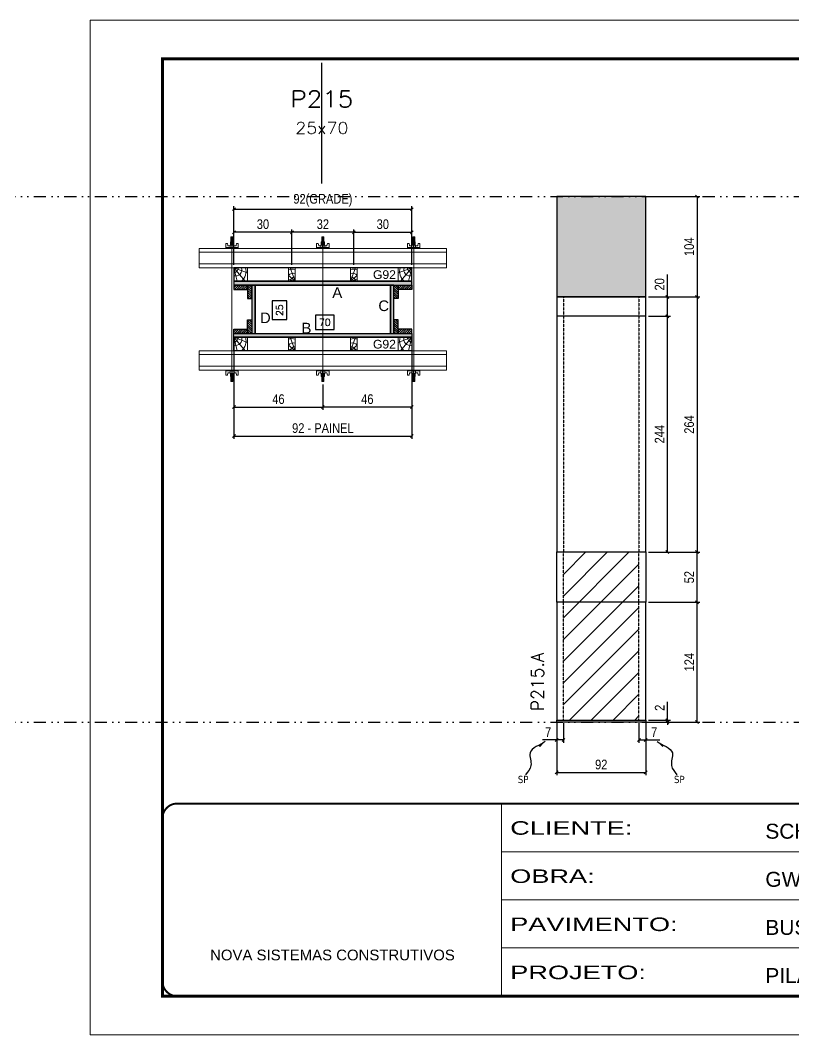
# Model space of a CAD drawing. Extents: x 13379 to 23315, y 867 to 16997.
# Drawn here: x 15912 to 16713, y 7758 to 8808 of the extents above; entities that cross this region are included whole.
import ezdxf
from ezdxf.enums import TextEntityAlignment as Align

# ---------------------------------------------------------------- set-up
doc = ezdxf.new("R2010")
doc.units = 0
for name, pattern in [('CONTINUO', [0]), ('DASHED', [0.75, 0.5, -0.25]), ('DIVIDE2', [0.625, 0.25, -0.125, 0, -0.125, 0, -0.125]), ('HIDDEN', [0.375, 0.25, -0.125])]:
    doc.linetypes.add(name, pattern=pattern)
for name, color, linetype in [('CHAPA', 1, 'Continuous'), ('COTA', 241, 'Continuous'), ('MEIO_PONT', 93, 'Continuous'), ('Nível', 160, 'Continuous'), ('Painéis', 200, 'Continuous'), ('SARRAFO', 251, 'Continuous'), ('Sarrafo de Pressão', 42, 'HIDDEN'), ('texto', 7, 'Continuous'), ('Texto de Titulo', 7, 'Continuous'), ('Texto Qtd Sarr', 242, 'Continuous'), ('TEXTO_GERAL', 7, 'Continuous')]:
    doc.layers.add(name, color=color, linetype=linetype)
for name, color, linetype, lineweight in [('Folhas', 255, 'Continuous', 9), ('Hachura', 251, 'Continuous', 9), ('Madeira', 126, 'Continuous', 18), ('Perfil Metálico', 224, 'Continuous', 18), ('SARRAFO DE PRESSAO', 251, 'DASHED', 9), ('Texto Seção', 7, 'Continuous', 15)]:
    doc.layers.add(name, color=color, linetype=linetype, lineweight=lineweight)
doc.styles.add('ARIAL', font='arial.ttf')
doc.styles.add('COTA TECNICA', font='techl___.ttf', dxfattribs={"height": 10})
doc.styles.add('COTA TECNICA 2X', font='techl___.ttf', dxfattribs={"height": 10})
doc.styles.add('COTA TECNICA-50', font='techl___.ttf', dxfattribs={"height": 10})
doc.styles.add('REGUA-120', font='ROMANS.shx', dxfattribs={"height": 15})
doc.styles.add('ROMANS', font='romans.shx')
doc.styles.add('SANSSERIF', font='sas_____.pfb')
doc.styles.get("Standard").update_dxf_attribs({"font": 'arial.ttf'})
doc.styles.add('Tecnologia', font='')
doc.styles.get('Tecnologia').set_extended_font_data('Forgotten Futurist')
doc.dimstyles.new('COTA PAINEL-50', dxfattribs={"dimtxt": 10, "dimasz": 3, "dimexe": 3, "dimexo": 3, "dimgap": 3, "dimtad": 1, "dimdec": 1, "dimzin": 12, "dimdsep": 46, "dimtxsty": 'COTA TECNICA-50', "dimblk1": 'OBLIQUE', "dimblk2": 'OBLIQUE', "dimsah": 1, "dimcen": 0.9, "dimclrd": 4, "dimclre": 4, "dimclrt": 240, "dimadec": 1, "dimazin": 3, "dimtfac": 1, "dimtdec": 1, "dimtmove": 0, "dimatfit": 3, "dimfxl": 1, "dimtolj": 1, "dimtzin": 12, "dimarcsym": 0})
doc.dimstyles.new('PAINEL', dxfattribs={"dimtxt": 10, "dimasz": 3, "dimexe": 3, "dimexo": 3, "dimgap": 3, "dimtad": 1, "dimdec": 1, "dimzin": 12, "dimdsep": 46, "dimtxsty": 'COTA TECNICA', "dimblk1": 'OBLIQUE', "dimblk2": 'OBLIQUE', "dimsah": 1, "dimcen": 0.9, "dimclrd": 4, "dimclre": 4, "dimclrt": 240, "dimadec": 1, "dimazin": 3, "dimtfac": 1, "dimtdec": 1, "dimtmove": 0, "dimatfit": 3, "dimfxl": 1, "dimtolj": 1, "dimtzin": 12, "dimarcsym": 0})
doc.dimstyles.new('SECAO PILAR', dxfattribs={"dimtxt": 10, "dimasz": 3, "dimexe": 3, "dimexo": 3, "dimgap": 3, "dimtad": 1, "dimdec": 1, "dimlfac": 0.5, "dimzin": 12, "dimdsep": 46, "dimtxsty": 'COTA TECNICA 2X', "dimblk1": 'OBLIQUE', "dimblk2": 'OBLIQUE', "dimsah": 1, "dimcen": 0.9, "dimclrd": 256, "dimclre": 256, "dimclrt": 256, "dimadec": 1, "dimazin": 3, "dimtfac": 1, "dimtdec": 1, "dimtmove": 0, "dimatfit": 3, "dimfxl": 1, "dimtolj": 1, "dimtzin": 12, "dimarcsym": 0})
doc.dimstyles.new('SECÇÃO 2', dxfattribs={"dimtxt": 7, "dimasz": 6, "dimexe": 0.18, "dimexo": 2, "dimgap": -4, "dimtad": 3, "dimdec": 1, "dimlfac": 0.5, "dimzin": 12, "dimdsep": 46, "dimtxsty": 'ROMANS', "dimblk": 'ARCHTICK', "dimcen": 0.09, "dimse1": 1, "dimse2": 1, "dimsd1": 1, "dimsd2": 1, "dimclrd": 180, "dimclre": 5, "dimclrt": 1, "dimadec": 0, "dimazin": 3, "dimtfac": 1, "dimtdec": 1, "dimtofl": 0, "dimtmove": 0, "dimatfit": 3, "dimldrblk": 'ARCHTICK', "dimfxl": 1, "dimtolj": 1, "dimtzin": 0, "dimarcsym": 0})
doc.dimstyles.get("Standard").update_dxf_attribs({"dimtxt": 0.18, "dimasz": 0.18, "dimexe": 0.18, "dimexo": 0.0625, "dimgap": 0.09, "dimtad": 0, "dimtih": 1, "dimtoh": 1, "dimdec": 4, "dimzin": 0, "dimdsep": 46, "dimtxsty": 'Standard', "dimcen": 0.09, "dimadec": 0, "dimazin": 0, "dimtfac": 1, "dimtdec": 4, "dimtofl": 0, "dimtmove": 0, "dimatfit": 3, "dimfxl": 1, "dimtolj": 1, "dimtzin": 0, "dimarcsym": 0})
pattern_1 = [(135, (-6777.6523, 17658.3639), (-1.12253202, -1.12253202), [])]
pattern_2 = [(135, (-6803.6523, 17658.3639), (-1.12253202, -1.12253202), [])]

# ---------------------------------------------------------------- blocks, each defined once
blk = doc.blocks.new('9999999999')
at = {"color": 30, "linetype": 'CONTINUO'}
for p, q in [((98564.6, 34230.2), (98564.6, 34429.4)), ((98564.6, 34379.6), (99584, 34379.6)), ((98564.6, 34329.8), (99488, 34329.8)), ((99584, 34329.8), (99488, 34329.8)), ((99488, 34329.8), (99488, 34230.2)), ((98564.6, 34280), (99488, 34280))]:
    blk.add_line(p, q, dxfattribs=at)
at = {"color": 30, "linetype": 'CONTINUO', "const_width": 2}
blk.add_lwpolyline([(99584, 34230.2), (99584, 34414.4, 0.414214), (99569, 34429.4), (98229, 34429.4, 0.414214), (98214, 34414.4), (98214, 34245.2, 0.414214), (98229, 34230.2), (99584, 34230.2)], format="xyb", dxfattribs=at)
at = {"layer": 'Folhas'}
blk.add_lwpolyline([(98139, 34190.2), (99624, 34190.2), (99624, 35240.2), (98139, 35240.2)], close=True, dxfattribs=at)
at = {"layer": 'Folhas', "color": 30, "const_width": 3}
blk.add_lwpolyline([(98214, 34230.2), (99584, 34230.2), (99584, 35200.2), (98214, 35200.2)], close=True, dxfattribs=at)
at = {"color": 7, "linetype": 'Continuous', "ltscale": 5, "style": 'ARIAL'}
for s, height, p in [('SCHWARTZ', 15.48, (98837.7, 34393.1)), ('GWT', 15.48, (98837.7, 34343.3)), ('BUSINESS CENTER E LAZER', 15.483, (98837.7, 34293.5)), ('NOVA SISTEMAS CONSTRUTIVOS', 11.059, (98263.2, 34267.2)), ('PILARES', 15.48, (98837.7, 34243.7))]:
    blk.add_text(s, height=height, dxfattribs=at).set_placement(p)
at = {"layer": 'Folhas', "color": 7, "style": 'Tecnologia', "width": 1.5}
for s, p in [('CLIENTE:', (98573.7, 34397.2)), ('OBRA:', (98573.7, 34347.3)), ('PAVIMENTO:', (98573.7, 34297.5)), ('PROJETO:', (98573.7, 34247.7))]:
    blk.add_text(s, height=14, dxfattribs=at).set_placement(p)
blk = doc.blocks.new('*D987')
at = {"layer": 'COTA', "color": 180, "lineweight": -2, "transparency": 16777216}
for p, q in [((16237, 8503.4), (16217.7, 8503.4)), ((16217.7, 8503.4), (16217.7, 8488.4)), ((16237, 8488.4), (16237, 8503.4)), ((16217.7, 8488.4), (16237, 8488.4))]:
    blk.add_line(p, q, dxfattribs=at)
at = {"layer": 'Defpoints', "color": 0, "transparency": 16777216}
for p in [(16155.4, 8484.4), (16295.4, 8484.4), (16295.4, 8484.4)]:
    blk.add_point(p, dxfattribs=at)
at = {"layer": 'COTA', "color": 1, "transparency": 16777216, "insert": (16227.4, 8495.9), "char_height": 7, "attachment_point": 5, "style": 'ROMANS'}
blk.add_mtext('\\A1;70', dxfattribs=at)
blk = doc.blocks.new('_ArchTick')
at = {"color": 0, "linetype": 'ByBlock', "const_width": 0.15}
blk.add_lwpolyline([(-0.5, -0.5), (0.5, 0.5)], dxfattribs=at)
blk = doc.blocks.new('_Oblique')
at = {"color": 0, "linetype": 'ByBlock', "lineweight": -2}
blk.add_line((-0.5, -0.5), (0.5, 0.5), dxfattribs=at)
blk = doc.blocks.new('*D988')
at = {"layer": 'COTA', "lineweight": -2, "transparency": 16777216}
for p, q in [((16133.4, 8477.4), (16133.4, 8375.2)), ((16317.4, 8477.4), (16317.4, 8375.2)), ((16133.4, 8378.2), (16317.4, 8378.2))]:
    blk.add_line(p, q, dxfattribs=at)
at = {"layer": 'Defpoints', "color": 0, "transparency": 16777216}
for p in [(16133.4, 8480.4), (16317.4, 8480.4), (16317.4, 8378.2)]:
    blk.add_point(p, dxfattribs=at)
at = {"layer": 'COTA', "lineweight": -2, "transparency": 16777216, "xscale": 3, "yscale": 3, "zscale": 3, "rotation": 180}
blk.add_blockref('_Oblique', (16133.4, 8378.2), dxfattribs=at)
at = {"layer": 'COTA', "lineweight": -2, "transparency": 16777216, "xscale": 3, "yscale": 3, "zscale": 3}
blk.add_blockref('_Oblique', (16317.4, 8378.2), dxfattribs=at)
at = {"layer": 'COTA', "transparency": 16777216, "insert": (16225.4, 8386.3), "char_height": 10, "attachment_point": 5, "style": 'COTA TECNICA 2X'}
blk.add_mtext('\\A1;92 - PAINEL', dxfattribs=at)
blk = doc.blocks.new('*D989')
at = {"layer": 'COTA', "lineweight": -2, "transparency": 16777216}
for p, q in [((16133.4, 8443.4), (16133.4, 8405.2)), ((16225.4, 8431.6), (16225.4, 8405.2)), ((16133.4, 8408.2), (16225.4, 8408.2))]:
    blk.add_line(p, q, dxfattribs=at)
at = {"layer": 'Defpoints', "color": 0, "transparency": 16777216}
for p in [(16133.4, 8446.4), (16225.4, 8434.6), (16225.4, 8408.2)]:
    blk.add_point(p, dxfattribs=at)
at = {"layer": 'COTA', "lineweight": -2, "transparency": 16777216, "xscale": 3, "yscale": 3, "zscale": 3, "rotation": 180}
blk.add_blockref('_Oblique', (16133.4, 8408.2), dxfattribs=at)
at = {"layer": 'COTA', "lineweight": -2, "transparency": 16777216, "xscale": 3, "yscale": 3, "zscale": 3}
blk.add_blockref('_Oblique', (16225.4, 8408.2), dxfattribs=at)
at = {"layer": 'COTA', "transparency": 16777216, "insert": (16179.4, 8416.3), "char_height": 10, "attachment_point": 5, "style": 'COTA TECNICA 2X'}
blk.add_mtext('\\A1;46', dxfattribs=at)
blk = doc.blocks.new('*D990')
at = {"layer": 'COTA', "lineweight": -2, "transparency": 16777216}
for p, q in [((16317.4, 8443.4), (16317.4, 8405.2)), ((16225.4, 8431.6), (16225.4, 8405.2)), ((16317.4, 8408.2), (16225.4, 8408.2))]:
    blk.add_line(p, q, dxfattribs=at)
at = {"layer": 'Defpoints', "color": 0, "transparency": 16777216}
for p in [(16317.4, 8446.4), (16225.4, 8434.6), (16225.4, 8408.2)]:
    blk.add_point(p, dxfattribs=at)
at = {"layer": 'COTA', "lineweight": -2, "transparency": 16777216, "xscale": 3, "yscale": 3, "zscale": 3, "rotation": 180}
blk.add_blockref('_Oblique', (16225.4, 8408.2), dxfattribs=at)
at = {"layer": 'COTA', "lineweight": -2, "transparency": 16777216, "xscale": 3, "yscale": 3, "zscale": 3}
blk.add_blockref('_Oblique', (16317.4, 8408.2), dxfattribs=at)
at = {"layer": 'COTA', "transparency": 16777216, "insert": (16271.4, 8416.3), "char_height": 10, "attachment_point": 5, "style": 'COTA TECNICA 2X'}
blk.add_mtext('\\A1;46', dxfattribs=at)
blk = doc.blocks.new('*D991')
at = {"layer": 'COTA', "color": 180, "lineweight": -2, "transparency": 16777216}
for p, q in [((16188.1, 8518.1), (16173.1, 8518.1)), ((16173.1, 8518.1), (16173.1, 8498.7)), ((16188.1, 8498.7), (16188.1, 8518.1)), ((16173.1, 8498.7), (16188.1, 8498.7))]:
    blk.add_line(p, q, dxfattribs=at)
at = {"layer": 'Defpoints', "color": 0, "transparency": 16777216}
for p in [(16155.4, 8534.4), (16192.1, 8534.4), (16155.4, 8484.4)]:
    blk.add_point(p, dxfattribs=at)
at = {"layer": 'COTA', "color": 1, "transparency": 16777216, "insert": (16180.6, 8508.4), "char_height": 7, "attachment_point": 5, "rotation": 90, "style": 'ROMANS'}
blk.add_mtext('\\A1;25', dxfattribs=at)
blk = doc.blocks.new('titulo1')
at = {"layer": 'Defpoints', "color": 252, "linetype": 'HIDDEN', "ltscale": 2}
blk.add_line((0, 0), (0, 125), dxfattribs=at)
at = {"layer": 'Defpoints', "style": 'ROMANS', "oblique": 15}
blk.add_attdef('FOLHA', text='', height=10, dxfattribs=at).set_placement((0, 15.6), align=Align.MIDDLE_CENTER)
at = {"layer": 'Texto Qtd Sarr', "color": 3, "style": 'ROMANS', "oblique": 15}
for tag, height, p in [('TITULO', 17, (0, 71.4)), ('SEÇÃO', 12, (0, 41.5))]:
    blk.add_attdef(tag, text='', height=height, dxfattribs=at).set_placement(p, align=Align.MIDDLE_CENTER)
blk = doc.blocks.new('PONTALETE')
at = {"layer": 'Madeira'}
for q in [(2.71, 7), (7, 5.76), (7, 1.74)]:
    blk.add_line((0, 0), q, dxfattribs=at)
blk.add_lwpolyline([(0, 0), (7, 0), (7, 7), (0, 7)], close=True, dxfattribs=at)
for centre, radius, start, end in [((2.04, 0.06), 6.23, 37.2818, 109.0913), ((1.09, 0.9), 3.19, 343.603, 109.9847), ((-0.21, -0.78), 3.09, 14.6322, 86.0383)]:
    blk.add_arc(centre, radius, start, end, dxfattribs=at)
blk = doc.blocks.new('*D992')
at = {"layer": 'COTA', "lineweight": -2, "transparency": 16777216}
for p, q in [((16133.4, 8555.4), (16133.4, 8616)), ((16133.4, 8613), (16317.4, 8613)), ((16317.4, 8555.4), (16317.4, 8616))]:
    blk.add_line(p, q, dxfattribs=at)
at = {"layer": 'Defpoints', "color": 0, "transparency": 16777216}
for p in [(16317.4, 8613), (16133.4, 8552.4), (16317.4, 8552.4)]:
    blk.add_point(p, dxfattribs=at)
at = {"layer": 'COTA', "lineweight": -2, "transparency": 16777216, "xscale": 3, "yscale": 3, "zscale": 3, "rotation": 180}
blk.add_blockref('_Oblique', (16133.4, 8613), dxfattribs=at)
at = {"layer": 'COTA', "lineweight": -2, "transparency": 16777216, "xscale": 3, "yscale": 3, "zscale": 3}
blk.add_blockref('_Oblique', (16317.4, 8613), dxfattribs=at)
at = {"layer": 'COTA', "transparency": 16777216, "insert": (16225.4, 8622.2), "char_height": 10, "attachment_point": 5, "style": 'COTA TECNICA 2X'}
blk.add_mtext('\\A1;92(GRADE)', dxfattribs=at)
blk = doc.blocks.new('MEIO PONTALETE')
at = {"layer": 'Madeira'}
for q in [(2.71, 7), (3.5, 2.88), (3.5, 0.87)]:
    blk.add_line((0, 0), q, dxfattribs=at)
blk.add_lwpolyline([(0, 0), (3.5, 0), (3.5, 7), (0, 7)], close=True, dxfattribs=at)
for centre, radius, start, end in [((2.04, 0.06), 6.23, 76.4499, 109.0913), ((1.09, 0.9), 3.19, 40.9063, 109.9847), ((-0.21, -0.78), 3.09, 14.6322, 86.0383)]:
    blk.add_arc(centre, radius, start, end, dxfattribs=at)
blk = doc.blocks.new('*D993')
at = {"layer": 'COTA', "lineweight": -2, "transparency": 16777216}
for p, q in [((16257.4, 8555.4), (16257.4, 8592.1)), ((16257.4, 8589.1), (16317.4, 8589.1)), ((16317.4, 8555.4), (16317.4, 8592.1))]:
    blk.add_line(p, q, dxfattribs=at)
at = {"layer": 'Defpoints', "color": 0, "transparency": 16777216}
for p in [(16317.4, 8589.1), (16257.4, 8552.4), (16317.4, 8552.4)]:
    blk.add_point(p, dxfattribs=at)
at = {"layer": 'COTA', "lineweight": -2, "transparency": 16777216, "xscale": 3, "yscale": 3, "zscale": 3, "rotation": 180}
blk.add_blockref('_Oblique', (16257.4, 8589.1), dxfattribs=at)
at = {"layer": 'COTA', "lineweight": -2, "transparency": 16777216, "xscale": 3, "yscale": 3, "zscale": 3}
blk.add_blockref('_Oblique', (16317.4, 8589.1), dxfattribs=at)
at = {"layer": 'COTA', "transparency": 16777216, "insert": (16287.4, 8597.4), "char_height": 10, "attachment_point": 5, "style": 'COTA TECNICA 2X'}
blk.add_mtext('\\A1;30', dxfattribs=at)
blk = doc.blocks.new('*D1000')
at = {"layer": 'COTA', "lineweight": -2, "transparency": 16777216}
for p, q in [((16193.4, 8555.4), (16193.4, 8592.1)), ((16257.4, 8589.1), (16193.4, 8589.1)), ((16257.4, 8555.4), (16257.4, 8592.1))]:
    blk.add_line(p, q, dxfattribs=at)
at = {"layer": 'Defpoints', "color": 0, "transparency": 16777216}
for p in [(16193.4, 8589.1), (16193.4, 8552.4), (16257.4, 8552.4)]:
    blk.add_point(p, dxfattribs=at)
at = {"layer": 'COTA', "lineweight": -2, "transparency": 16777216, "xscale": 3, "yscale": 3, "zscale": 3, "rotation": 180}
blk.add_blockref('_Oblique', (16193.4, 8589.1), dxfattribs=at)
at = {"layer": 'COTA', "lineweight": -2, "transparency": 16777216, "xscale": 3, "yscale": 3, "zscale": 3}
blk.add_blockref('_Oblique', (16257.4, 8589.1), dxfattribs=at)
at = {"layer": 'COTA', "transparency": 16777216, "insert": (16225.4, 8597.4), "char_height": 10, "attachment_point": 5, "style": 'COTA TECNICA 2X'}
blk.add_mtext('\\A1;32', dxfattribs=at)
blk = doc.blocks.new('*D1001')
at = {"layer": 'COTA', "linetype": 'ByBlock', "lineweight": -2, "transparency": 16777216}
for p, q in [((16133.4, 8555.4), (16133.4, 8592.1)), ((16193.4, 8589.1), (16133.4, 8589.1)), ((16193.4, 8555.4), (16193.4, 8592.1))]:
    blk.add_line(p, q, dxfattribs=at)
at = {"layer": 'Defpoints', "color": 0, "linetype": 'ByBlock', "transparency": 16777216}
for p in [(16133.4, 8589.1), (16133.4, 8552.4), (16193.4, 8552.4)]:
    blk.add_point(p, dxfattribs=at)
at = {"layer": 'COTA', "linetype": 'ByBlock', "lineweight": -2, "transparency": 16777216, "xscale": 3, "yscale": 3, "zscale": 3, "rotation": 180}
blk.add_blockref('_Oblique', (16133.4, 8589.1), dxfattribs=at)
at = {"layer": 'COTA', "linetype": 'ByBlock', "lineweight": -2, "transparency": 16777216, "xscale": 3, "yscale": 3, "zscale": 3}
blk.add_blockref('_Oblique', (16193.4, 8589.1), dxfattribs=at)
at = {"layer": 'COTA', "linetype": 'ByBlock', "transparency": 16777216, "insert": (16163.4, 8597.4), "char_height": 10, "attachment_point": 5, "style": 'COTA TECNICA 2X'}
blk.add_mtext('\\A1;30', dxfattribs=at)
blk = doc.blocks.new('C')
at = {"layer": 'Hachura', "color": 0}
for p, q in [((0, 3.22), (0, -3.22)), ((0.45, 3.22), (0, 3.22)), ((0.46, 3.16), (0, 3.16)), ((0.46, 3.05), (0, 3.05)), ((0.46, 2.88), (0, 2.88)), ((0, 2.75), (0, -1.16)), ((0.46, 2.65), (0, 2.65)), ((0.46, 2.23), (0, 2.23)), ((0.46, 1.51), (0, 1.51)), ((0.39, 0.49), (0.17, 0.49)), ((0.45, -3.23), (0.45, 3.22)), ((0.45, 3.22), (2.58, 3.22)), ((1.74, 0.97), (0.45, 0.97)), ((1.45, 0.1), (0.45, 0.1)), ((1.35, 1.94), (1.35, 0.96)), ((2.58, 2.39), (1.47, 2.09)), ((1.74, -0.97), (1.74, 0.97)), ((1.74, 0.97), (1.74, 0.84)), ((1.74, 0.97), (1.74, 0.84)), ((1.74, 0.84), (3.35, 0.84)), ((3.35, 0.45), (1.74, 0.45)), ((2.58, 3.22), (2.58, 2.39)), ((3.32, 0.84), (3.32, -0.84)), ((3.35, 0.84), (3.35, -0.84)), ((3.68, 0.45), (3.35, 0.45)), ((3.84, -0.52), (3.35, 0.45)), ((3.35, 0.06), (3.67, -0.57)), ((3.68, 0.45), (4.16, -0.52)), ((3.72, 0.5), (4.25, -0.57)), ((4.37, -0.55), (3.83, 0.53)), ((4.15, 0.45), (3.93, 0.45)), ((4.42, -0.52), (3.93, 0.45)), ((4.15, 0.45), (4.26, 0.45)), ((4.26, 0.45), (4.74, -0.52)), ((4.3, 0.5), (4.83, -0.57)), ((4.95, -0.55), (4.41, 0.53)), ((4.51, 0.45), (4.84, 0.45)), ((5, -0.52), (4.51, 0.45)), ((4.84, 0.45), (5.32, -0.52)), ((4.88, 0.5), (5.41, -0.57)), ((5.53, -0.55), (4.99, 0.53)), ((5.58, -0.52), (5.09, 0.45)), ((5.42, 0.45), (5.09, 0.45)), ((5.58, -0.52), (5.09, 0.45)), ((5.42, 0.45), (5.74, -0.19)), ((5.46, 0.5), (5.74, -0.07)), ((5.74, 0.19), (5.57, 0.53)), ((5.74, 0.32), (5.68, 0.45)), ((5.68, 0.45), (5.74, 0.45)), ((5.74, 0.45), (5.9, 0.29)), ((5.74, 0.45), (5.74, -0.52)), ((5.9, -0.36), (5.9, 0.29)), ((0.45, 0), (0, 0)), ((0.46, -1.52), (0, -1.52)), ((0.46, -2.23), (0, -2.23)), ((0.46, -2.65), (0, -2.65)), ((0.46, -2.88), (0, -2.88)), ((0.46, -3.05), (0, -3.05)), ((0.46, -3.16), (0, -3.16)), ((0, -3.22), (2.57, -3.22)), ((0.08, -0.48), (0.29, -0.48)), ((0.29, -0.48), (0.4, -0.48)), ((0.45, 0), (0.45, -0.97)), ((0.45, -0.16), (1.45, -0.16)), ((0.45, -0.65), (0.45, -0.32)), ((0.45, -3.23), (0.45, -0.65)), ((0.45, -0.97), (1.74, -0.97)), ((1.35, -1.94), (1.35, -0.97)), ((2.58, -2.39), (1.47, -2.1)), ((3.35, -0.32), (1.74, -0.32)), ((3.35, -0.84), (1.74, -0.84)), ((2.58, -3.23), (2.58, -2.39)), ((3.35, -0.07), (3.58, -0.52)), ((3.35, -0.52), (3.58, -0.52)), ((3.84, -0.52), (4.16, -0.52)), ((4.42, -0.52), (4.74, -0.52)), ((4.63, -0.52), (4.74, -0.52)), ((5, -0.52), (5.32, -0.52)), ((5.58, -0.52), (5.74, -0.52)), ((5.74, -0.52), (5.9, -0.36)), ((5.74, -0.52), (5.74, -0.52))]:
    blk.add_line(p, q, dxfattribs=at)
for centre, radius, start, end in [((1.52, 1.94), 0.161, 104.7436, 180), ((1.44, -0.03), 0.129, 272.695, 87.305), ((3.81, 0.39), 0.143, 25.5688, 154.4312), ((4.39, 0.39), 0.143, 25.5688, 154.4312), ((4.97, 0.39), 0.143, 25.5688, 154.4312), ((5.55, 0.39), 0.143, 25.5688, 154.4312), ((0.17, -0.37), 0.174, 221.744, 317.8592), ((1.52, -1.94), 0.161, 180, 255.2564), ((3.71, -0.4), 0.174, 222.1408, 318.256), ((4.29, -0.4), 0.174, 222.1408, 318.256), ((4.87, -0.4), 0.174, 222.1408, 318.256), ((5.45, -0.4), 0.174, 222.1408, 318.256), ((5.61, -0.4), 0.174, 317.8592, 318.256)]:
    blk.add_arc(centre, radius, start, end, dxfattribs=at)
blk = doc.blocks.new('*D994')
at = {"layer": 'COTA', "color": 4, "lineweight": -2, "transparency": 16777216}
for p, q in [((16467.4, 8081.1), (16467.4, 8027)), ((16559.4, 8081.1), (16559.4, 8027)), ((16467.4, 8030), (16559.4, 8030))]:
    blk.add_line(p, q, dxfattribs=at)
at = {"layer": 'Defpoints', "color": 0, "transparency": 16777216}
for p in [(16467.4, 8084.1), (16559.4, 8084.1), (16559.4, 8030)]:
    blk.add_point(p, dxfattribs=at)
at = {"layer": 'COTA', "color": 4, "lineweight": -2, "transparency": 16777216, "xscale": 3, "yscale": 3, "zscale": 3, "rotation": 180}
blk.add_blockref('_Oblique', (16467.4, 8030), dxfattribs=at)
at = {"layer": 'COTA', "color": 4, "lineweight": -2, "transparency": 16777216, "xscale": 3, "yscale": 3, "zscale": 3}
blk.add_blockref('_Oblique', (16559.4, 8030), dxfattribs=at)
at = {"layer": 'COTA', "color": 240, "transparency": 16777216, "insert": (16513.4, 8038.1), "char_height": 10, "attachment_point": 5, "style": 'COTA TECNICA'}
blk.add_mtext('\\A1;92', dxfattribs=at)
blk = doc.blocks.new('*D995')
at = {"layer": 'COTA', "color": 4, "lineweight": -2, "transparency": 16777216}
for p, q in [((16562.4, 8206.1), (16615.5, 8206.1)), ((16612.5, 8082.1), (16612.5, 8206.1)), ((16562.4, 8082.1), (16615.5, 8082.1))]:
    blk.add_line(p, q, dxfattribs=at)
at = {"layer": 'Defpoints', "color": 0, "transparency": 16777216}
for p in [(16559.4, 8206.1), (16612.5, 8206.1), (16559.4, 8082.1)]:
    blk.add_point(p, dxfattribs=at)
at = {"layer": 'COTA', "color": 4, "lineweight": -2, "transparency": 16777216, "xscale": 3, "yscale": 3, "zscale": 3}
for p, rotation in [((16612.5, 8206.1), 90), ((16612.5, 8082.1), 270)]:
    blk.add_blockref('_Oblique', p, dxfattribs=dict(at, rotation=rotation))
at = {"layer": 'COTA', "color": 240, "transparency": 16777216, "insert": (16604.5, 8144.1), "char_height": 10, "attachment_point": 5, "rotation": 90, "style": 'COTA TECNICA-50'}
blk.add_mtext('\\A1;124', dxfattribs=at)
blk = doc.blocks.new('*D996')
at = {"layer": 'COTA', "color": 4, "lineweight": -2, "transparency": 16777216}
for p, q in [((16581.9, 8084.1), (16581.9, 8102.9)), ((16562.4, 8084.1), (16584.9, 8084.1)), ((16562.4, 8082.1), (16584.9, 8082.1)), ((16581.9, 8082.1), (16581.9, 8084.1)), ((16581.9, 8082.1), (16581.9, 8079.1))]:
    blk.add_line(p, q, dxfattribs=at)
at = {"layer": 'Defpoints', "color": 0, "transparency": 16777216}
for p in [(16559.4, 8084.1), (16559.4, 8082.1), (16581.9, 8082.1)]:
    blk.add_point(p, dxfattribs=at)
at = {"layer": 'COTA', "color": 4, "lineweight": -2, "transparency": 16777216, "xscale": 3, "yscale": 3, "zscale": 3}
for p, rotation in [((16581.9, 8084.1), 270), ((16581.9, 8082.1), 90)]:
    blk.add_blockref('_Oblique', p, dxfattribs=dict(at, rotation=rotation))
at = {"layer": 'COTA', "color": 240, "transparency": 16777216, "insert": (16573.9, 8096.9), "char_height": 10, "attachment_point": 5, "rotation": 90, "style": 'COTA TECNICA-50'}
blk.add_mtext('\\A1;2', dxfattribs=at)
blk = doc.blocks.new('*D997')
at = {"layer": 'COTA', "color": 4, "lineweight": -2, "transparency": 16777216}
for p, q in [((16467.4, 8079.1), (16467.4, 8060.6)), ((16474.4, 8081.1), (16474.4, 8060.6)), ((16467.4, 8063.6), (16452.6, 8063.6)), ((16474.4, 8063.6), (16467.4, 8063.6))]:
    blk.add_line(p, q, dxfattribs=at)
at = {"layer": 'Defpoints', "color": 0, "transparency": 16777216}
for p in [(16467.4, 8082.1), (16474.4, 8084.1), (16467.4, 8063.6)]:
    blk.add_point(p, dxfattribs=at)
at = {"layer": 'COTA', "color": 4, "lineweight": -2, "transparency": 16777216, "xscale": 3, "yscale": 3, "zscale": 3, "rotation": 180}
blk.add_blockref('_Oblique', (16467.4, 8063.6), dxfattribs=at)
at = {"layer": 'COTA', "color": 4, "lineweight": -2, "transparency": 16777216, "xscale": 3, "yscale": 3, "zscale": 3}
blk.add_blockref('_Oblique', (16474.4, 8063.6), dxfattribs=at)
at = {"layer": 'COTA', "color": 240, "transparency": 16777216, "insert": (16458.5, 8071.7), "char_height": 10, "attachment_point": 5, "style": 'COTA TECNICA-50'}
blk.add_mtext('\\A1;7', dxfattribs=at)
blk = doc.blocks.new('*D998')
at = {"layer": 'COTA', "color": 4, "lineweight": -2, "transparency": 16777216}
for p, q in [((16552.4, 8081.1), (16552.4, 8060.6)), ((16559.4, 8079.1), (16559.4, 8060.6)), ((16552.4, 8063.6), (16559.4, 8063.6)), ((16559.4, 8063.6), (16574.1, 8063.6))]:
    blk.add_line(p, q, dxfattribs=at)
at = {"layer": 'Defpoints', "color": 0, "transparency": 16777216}
for p in [(16552.4, 8084.1), (16559.4, 8082.1), (16559.4, 8063.6)]:
    blk.add_point(p, dxfattribs=at)
at = {"layer": 'COTA', "color": 4, "lineweight": -2, "transparency": 16777216, "xscale": 3, "yscale": 3, "zscale": 3, "rotation": 180}
blk.add_blockref('_Oblique', (16552.4, 8063.6), dxfattribs=at)
at = {"layer": 'COTA', "color": 4, "lineweight": -2, "transparency": 16777216, "xscale": 3, "yscale": 3, "zscale": 3}
blk.add_blockref('_Oblique', (16559.4, 8063.6), dxfattribs=at)
at = {"layer": 'COTA', "color": 240, "transparency": 16777216, "insert": (16568.2, 8071.7), "char_height": 10, "attachment_point": 5, "style": 'COTA TECNICA-50'}
blk.add_mtext('\\A1;7', dxfattribs=at)
blk = doc.blocks.new('*D1002')
at = {"layer": 'COTA', "color": 4, "lineweight": -2, "transparency": 16777216}
for p, q in [((16562.4, 8258.1), (16615.5, 8258.1)), ((16612.5, 8206.1), (16612.5, 8258.1)), ((16562.4, 8206.1), (16615.5, 8206.1))]:
    blk.add_line(p, q, dxfattribs=at)
at = {"layer": 'Defpoints', "color": 0, "transparency": 16777216}
for p in [(16559.4, 8258.1), (16612.5, 8258.1), (16559.4, 8206.1)]:
    blk.add_point(p, dxfattribs=at)
at = {"layer": 'COTA', "color": 4, "lineweight": -2, "transparency": 16777216, "xscale": 3, "yscale": 3, "zscale": 3}
for p, rotation in [((16612.5, 8258.1), 90), ((16612.5, 8206.1), 270)]:
    blk.add_blockref('_Oblique', p, dxfattribs=dict(at, rotation=rotation))
at = {"layer": 'COTA', "color": 240, "transparency": 16777216, "insert": (16604.4, 8232.1), "char_height": 10, "attachment_point": 5, "rotation": 90, "style": 'COTA TECNICA'}
blk.add_mtext('\\A1;52', dxfattribs=at)
blk = doc.blocks.new('*D1003')
at = {"layer": 'COTA', "color": 4, "lineweight": -2, "transparency": 16777216}
for p, q in [((16562.4, 8522.1), (16615.5, 8522.1)), ((16612.5, 8522.1), (16612.5, 8258.1)), ((16562.4, 8258.1), (16615.5, 8258.1))]:
    blk.add_line(p, q, dxfattribs=at)
at = {"layer": 'Defpoints', "color": 0, "transparency": 16777216}
for p in [(16559.4, 8522.1), (16559.4, 8258.1), (16612.5, 8258.1)]:
    blk.add_point(p, dxfattribs=at)
at = {"layer": 'COTA', "color": 4, "lineweight": -2, "transparency": 16777216, "xscale": 3, "yscale": 3, "zscale": 3}
for p, rotation in [((16612.5, 8522.1), 90), ((16612.5, 8258.1), 270)]:
    blk.add_blockref('_Oblique', p, dxfattribs=dict(at, rotation=rotation))
at = {"layer": 'COTA', "color": 240, "transparency": 16777216, "insert": (16604.4, 8390.1), "char_height": 10, "attachment_point": 5, "rotation": 90, "style": 'COTA TECNICA'}
blk.add_mtext('\\A1;264', dxfattribs=at)
blk = doc.blocks.new('*D1004')
at = {"layer": 'COTA', "color": 4, "lineweight": -2, "transparency": 16777216}
for p, q in [((16562.4, 8626.1), (16615.5, 8626.1)), ((16612.5, 8626.1), (16612.5, 8522.1)), ((16562.4, 8522.1), (16615.5, 8522.1))]:
    blk.add_line(p, q, dxfattribs=at)
at = {"layer": 'Defpoints', "color": 0, "transparency": 16777216}
for p in [(16559.4, 8626.1), (16559.4, 8522.1), (16612.5, 8522.1)]:
    blk.add_point(p, dxfattribs=at)
at = {"layer": 'COTA', "color": 4, "lineweight": -2, "transparency": 16777216, "xscale": 3, "yscale": 3, "zscale": 3}
for p, rotation in [((16612.5, 8626.1), 90), ((16612.5, 8522.1), 270)]:
    blk.add_blockref('_Oblique', p, dxfattribs=dict(at, rotation=rotation))
at = {"layer": 'COTA', "color": 240, "transparency": 16777216, "insert": (16604.4, 8574.1), "char_height": 10, "attachment_point": 5, "rotation": 90, "style": 'COTA TECNICA'}
blk.add_mtext('\\A1;104', dxfattribs=at)
blk = doc.blocks.new('*D1005')
at = {"layer": 'COTA', "color": 4, "lineweight": -2, "transparency": 16777216}
for p, q in [((16562.4, 8502.1), (16584.9, 8502.1)), ((16581.9, 8258.1), (16581.9, 8502.1)), ((16562.4, 8258.1), (16584.9, 8258.1))]:
    blk.add_line(p, q, dxfattribs=at)
at = {"layer": 'Defpoints', "color": 0, "transparency": 16777216}
for p in [(16559.4, 8502.1), (16581.9, 8502.1), (16559.4, 8258.1)]:
    blk.add_point(p, dxfattribs=at)
at = {"layer": 'COTA', "color": 4, "lineweight": -2, "transparency": 16777216, "xscale": 3, "yscale": 3, "zscale": 3}
for p, rotation in [((16581.9, 8502.1), 90), ((16581.9, 8258.1), 270)]:
    blk.add_blockref('_Oblique', p, dxfattribs=dict(at, rotation=rotation))
at = {"layer": 'COTA', "color": 240, "transparency": 16777216, "insert": (16573.8, 8380.1), "char_height": 10, "attachment_point": 5, "rotation": 90, "style": 'COTA TECNICA'}
blk.add_mtext('\\A1;244', dxfattribs=at)
blk = doc.blocks.new('*D1006')
at = {"layer": 'COTA', "color": 4, "lineweight": -2, "transparency": 16777216}
for p, q in [((16581.9, 8522.1), (16581.9, 8545.4)), ((16562.4, 8522.1), (16584.9, 8522.1)), ((16581.9, 8502.1), (16581.9, 8522.1)), ((16562.4, 8502.1), (16584.9, 8502.1))]:
    blk.add_line(p, q, dxfattribs=at)
at = {"layer": 'Defpoints', "color": 0, "transparency": 16777216}
for p in [(16559.4, 8522.1), (16581.9, 8522.1), (16559.4, 8502.1)]:
    blk.add_point(p, dxfattribs=at)
at = {"layer": 'COTA', "color": 4, "lineweight": -2, "transparency": 16777216, "xscale": 3, "yscale": 3, "zscale": 3}
for p, rotation in [((16581.9, 8522.1), 90), ((16581.9, 8502.1), 270)]:
    blk.add_blockref('_Oblique', p, dxfattribs=dict(at, rotation=rotation))
at = {"layer": 'COTA', "color": 240, "transparency": 16777216, "insert": (16573.8, 8535.2), "char_height": 10, "attachment_point": 5, "rotation": 90, "style": 'COTA TECNICA'}
blk.add_mtext('\\A1;20', dxfattribs=at)

msp = doc.modelspace()

# ---------------------------------------------------------------- hatches: boundary and pattern name
at = {"layer": 'COTA'}
h = msp.add_hatch(dxfattribs=at)
h.set_pattern_fill('AR-CONC', color=256, scale=0.03)
h.paths.add_polyline_path([(16559.38, 8626.14), (16467.38, 8626.14), (16467.38, 8522.14), (16559.38, 8522.14)])
at = {"layer": 'Hachura'}
h = msp.add_hatch(color=256, dxfattribs=at)
h.dxf.hatch_style = 1
h.paths.add_polyline_path([(16318.35, 8534.41), (16318.35, 8538.41), (16134.35, 8538.41), (16134.35, 8534.41)])
h = msp.add_hatch(color=256, dxfattribs=at)
h.dxf.hatch_style = 1
h.paths.add_polyline_path([(16318.35, 8534.41), (16318.35, 8538.41), (16134.35, 8538.41), (16134.35, 8534.41)])
h = msp.add_hatch(dxfattribs=at)
h.set_pattern_fill('ANSI31', color=256, scale=0.5, angle=180, style=0)
h.set_pattern_definition([(225, (7009.404, -14394.9961), (1.12253202, -1.12253202), [])])
h.paths.add_polyline_path([(16147.36, 8534.41), (16147.36, 8530.01), (16133.36, 8530.01), (16133.36, 8534.41)])
h = msp.add_hatch(dxfattribs=at)
h.set_pattern_fill('ANSI31', color=256, scale=0.5, angle=90, style=0)
h.set_pattern_definition(pattern_1)
h.paths.add_polyline_path([(16151.76, 8520.41), (16147.36, 8520.41), (16147.36, 8534.41), (16151.76, 8534.41)])
h = msp.add_hatch(color=256, dxfattribs=at)
h.dxf.hatch_style = 1
h.paths.add_polyline_path([(16151.76, 8484.41), (16155.36, 8484.41), (16155.36, 8534.41), (16151.76, 8534.41)])
h = msp.add_hatch(color=256, dxfattribs=at)
h.dxf.hatch_style = 1
h.paths.add_polyline_path([(16151.76, 8484.41), (16155.36, 8484.41), (16155.36, 8534.41), (16151.76, 8534.41)])
h = msp.add_hatch(color=256, dxfattribs=at)
h.dxf.hatch_style = 1
h.paths.add_polyline_path([(16295.36, 8484.41), (16298.96, 8484.41), (16298.96, 8534.41), (16295.36, 8534.41)])
h = msp.add_hatch(color=256, dxfattribs=at)
h.dxf.hatch_style = 1
h.paths.add_polyline_path([(16295.36, 8484.41), (16298.96, 8484.41), (16298.96, 8534.41), (16295.36, 8534.41)])
h = msp.add_hatch(dxfattribs=at)
h.set_pattern_fill('ANSI31', color=256, scale=0.5, angle=90, style=0)
h.set_pattern_definition(pattern_2)
h.paths.add_polyline_path([(16298.96, 8520.41), (16303.36, 8520.41), (16303.36, 8534.41), (16298.96, 8534.41)])
h = msp.add_hatch(dxfattribs=at)
h.set_pattern_fill('ANSI31', color=256, scale=0.5, angle=180, style=0)
h.set_pattern_definition([(225, (6814.404, -14394.9961), (1.12253202, -1.12253202), [])])
h.paths.add_polyline_path([(16303.36, 8534.41), (16303.36, 8530.01), (16317.36, 8530.01), (16317.36, 8534.41)])
h = msp.add_hatch(dxfattribs=at)
h.set_pattern_fill('ANSI31', color=256, scale=0.5, angle=90, style=0)
h.set_pattern_definition(pattern_1)
h.paths.add_polyline_path([(16151.76, 8498.41), (16147.36, 8498.41), (16147.36, 8484.41), (16151.76, 8484.41)])
h = msp.add_hatch(dxfattribs=at)
h.set_pattern_fill('ANSI31', color=256, scale=0.5, angle=90, style=0)
h.set_pattern_definition(pattern_2)
h.paths.add_polyline_path([(16298.96, 8498.41), (16303.36, 8498.41), (16303.36, 8484.41), (16298.96, 8484.41)])
h = msp.add_hatch(dxfattribs=at)
h.set_pattern_fill('ANSI31', color=256, scale=0.5, angle=180, style=0)
h.set_pattern_definition([(225, (7009.404, -14406.9961), (1.12253202, -1.12253202), [])])
h.paths.add_polyline_path([(16147.36, 8484.41), (16147.36, 8488.81), (16133.36, 8488.81), (16133.36, 8484.41)])
h = msp.add_hatch(color=256, dxfattribs=at)
h.dxf.hatch_style = 1
h.paths.add_polyline_path([(16318.35, 8484.41), (16318.35, 8480.41), (16134.35, 8480.41), (16134.35, 8484.41)])
h = msp.add_hatch(color=256, dxfattribs=at)
h.dxf.hatch_style = 1
h.paths.add_polyline_path([(16318.35, 8484.41), (16318.35, 8480.41), (16134.35, 8480.41), (16134.35, 8484.41)])
h = msp.add_hatch(dxfattribs=at)
h.set_pattern_fill('ANSI31', color=256, scale=0.5, angle=180, style=0)
h.set_pattern_definition([(225, (6814.404, -14406.9961), (1.12253202, -1.12253202), [])])
h.paths.add_polyline_path([(16303.36, 8484.41), (16303.36, 8488.81), (16317.36, 8488.81), (16317.36, 8484.41)])
at = {"layer": 'Hachura', "linetype": 'ByBlock'}
h = msp.add_hatch(dxfattribs=at)
h.set_pattern_fill('ANSI31', color=256, scale=5)
h.paths.add_polyline_path([(16552.38, 8206.14), (16474.38, 8206.14), (16474.38, 8084.14), (16552.38, 8084.14)])
h.paths.add_polyline_path([(16552.38, 8258.14), (16474.38, 8258.14), (16474.38, 8206.14), (16552.38, 8206.14)])

# ---------------------------------------------------------------- linework, layer by layer
for points in [[(16317.36, 8538.41), (16317.36, 8552.41), (16133.36, 8552.41), (16133.36, 8538.41)], [(16317.36, 8480.41), (16317.36, 8466.41), (16133.36, 8466.41), (16133.36, 8480.41)]]:
    msp.add_lwpolyline(points, close=True)
at = {"layer": 'CHAPA'}
for points in [[(16317.36, 8534.41), (16317.36, 8538.41), (16133.36, 8538.41), (16133.36, 8534.41)], [(16317.36, 8534.41), (16317.36, 8538.41), (16133.36, 8538.41), (16133.36, 8534.41)], [(16151.76, 8484.41), (16155.36, 8484.41), (16155.36, 8534.41), (16151.76, 8534.41)], [(16151.76, 8484.41), (16155.36, 8484.41), (16155.36, 8534.41), (16151.76, 8534.41)], [(16295.36, 8484.41), (16298.96, 8484.41), (16298.96, 8534.41), (16295.36, 8534.41)], [(16295.36, 8484.41), (16298.96, 8484.41), (16298.96, 8534.41), (16295.36, 8534.41)], [(16317.36, 8484.41), (16317.36, 8480.41), (16133.36, 8480.41), (16133.36, 8484.41)], [(16317.36, 8484.41), (16317.36, 8480.41), (16133.36, 8480.41), (16133.36, 8484.41)]]:
    msp.add_lwpolyline(points, close=True, dxfattribs=at)
at = {"layer": 'COTA'}
msp.add_lwpolyline([(16467.38, 8522.14), (16559.38, 8522.14), (16559.38, 8626.14), (16467.38, 8626.14)], close=True, dxfattribs=at)
at = {"layer": 'Hachura'}
for p, q in [((16131.36, 8435.61), (16131.35, 8579.41)), ((16225.35, 8435.61), (16225.36, 8579.41)), ((16319.36, 8435.61), (16319.36, 8579.41))]:
    msp.add_line(p, q, dxfattribs=at)
at = {"layer": 'Nível', "color": 4, "linetype": 'DIVIDE2', "ltscale": 50}
for p, q in [((13378.94, 8626.14), (17469.5, 8626.14)), ((13378.94, 8082.14), (21112.79, 8082.14))]:
    msp.add_line(p, q, dxfattribs=at)
at = {"layer": 'Painéis'}
for p, q in [((16559.38, 8502.14), (16467.38, 8502.14)), ((16467.38, 8206.14), (16467.38, 8258.14)), ((16559.38, 8258.14), (16559.38, 8206.14))]:
    msp.add_line(p, q, dxfattribs=at)
for points in [[(16155.36, 8534.41), (16155.36, 8484.41), (16295.36, 8484.41), (16295.36, 8534.41)], [(16467.38, 8258.14), (16559.38, 8258.14), (16559.38, 8522.14), (16467.38, 8522.14)], [(16467.38, 8084.14), (16559.38, 8084.14), (16559.38, 8206.14), (16467.38, 8206.14)], [(16467.38, 8084.14), (16559.38, 8084.14), (16559.38, 8082.14), (16467.38, 8082.14)]]:
    msp.add_lwpolyline(points, close=True, dxfattribs=at)
at = {"layer": 'Perfil Metálico'}
for points in [[(16353.36, 8572.41), (16353.36, 8552.41), (16097.36, 8552.41), (16097.36, 8572.41)], [(16097.36, 8556.41), (16097.36, 8568.41), (16353.36, 8568.41), (16353.36, 8556.41)], [(16353.36, 8446.41), (16353.36, 8466.41), (16097.36, 8466.41), (16097.36, 8446.41)], [(16097.36, 8462.41), (16097.36, 8450.41), (16353.36, 8450.41), (16353.36, 8462.41)]]:
    msp.add_lwpolyline(points, close=True, dxfattribs=at)
at = {"layer": 'SARRAFO'}
for points in [[(16133.36, 8530.01), (16147.36, 8530.01), (16147.36, 8534.41), (16133.36, 8534.41)], [(16147.36, 8534.41), (16147.36, 8520.41), (16151.76, 8520.41), (16151.76, 8534.41)], [(16303.36, 8534.41), (16303.36, 8520.41), (16298.96, 8520.41), (16298.96, 8534.41)], [(16317.36, 8530.01), (16303.36, 8530.01), (16303.36, 8534.41), (16317.36, 8534.41)], [(16147.36, 8484.41), (16147.36, 8498.41), (16151.76, 8498.41), (16151.76, 8484.41)], [(16303.36, 8484.41), (16303.36, 8498.41), (16298.96, 8498.41), (16298.96, 8484.41)], [(16133.36, 8488.81), (16147.36, 8488.81), (16147.36, 8484.41), (16133.36, 8484.41)], [(16317.36, 8488.81), (16303.36, 8488.81), (16303.36, 8484.41), (16317.36, 8484.41)]]:
    msp.add_lwpolyline(points, close=True, dxfattribs=at)
at = {"layer": 'Sarrafo de Pressão'}
for p, q in [((16474.38, 8522.14), (16474.38, 8258.14)), ((16552.38, 8522.14), (16552.38, 8258.14)), ((16474.38, 8206.14), (16474.38, 8258.14)), ((16552.38, 8206.14), (16552.38, 8258.14)), ((16474.38, 8084.14), (16474.38, 8206.14)), ((16552.38, 8084.14), (16552.38, 8206.14))]:
    msp.add_line(p, q, dxfattribs=at)

# ---------------------------------------------------------------- block references
at = {"layer": 'Hachura', "linetype": 'Continuous', "yscale": 2, "zscale": 2}
for p, xscale, rotation in [((16131.36, 8572.41), -2, 270), ((16225.35, 8572.41), 2, 90.00000000000001), ((16319.36, 8572.41), 2, 90.00000000000001), ((16131.36, 8446.41), 2, 270), ((16225.35, 8446.41), -2, 90), ((16319.36, 8446.41), -2, 90)]:
    msp.add_blockref('C', p, dxfattribs=dict(at, xscale=xscale, rotation=rotation))
at = {"layer": 'MEIO_PONT', "yscale": 2, "zscale": 2}
for p, xscale, rotation in [((16133.36, 8552.41), 2, 270), ((16317.36, 8552.41), -2, 90), ((16133.36, 8480.41), 2, 270), ((16317.36, 8480.41), -2, 90)]:
    msp.add_blockref('PONTALETE', p, dxfattribs=dict(at, xscale=xscale, rotation=rotation))
at = {"layer": 'MEIO_PONT', "yscale": 1.999999997962732, "zscale": 1.999999997962732}
for p, xscale in [((16196.86, 8538.41), -1.999999997962732), ((16253.86, 8538.41), 1.999999997962732), ((16196.86, 8466.41), -1.999999997962732), ((16253.86, 8466.41), 1.999999997962732)]:
    msp.add_blockref('MEIO PONTALETE', p, dxfattribs=dict(at, xscale=xscale))
at = {"layer": 'SARRAFO DE PRESSAO', "color": 6, "linetype": 'ByBlock'}
msp.add_blockref('9999999999', (-82154.48, -26431.71), dxfattribs=at)
at = {"layer": 'Texto Seção'}
ref = msp.add_blockref('titulo1', (16224.36, 8639.55), dxfattribs=at)
ref.add_attrib('TITULO', 'P215', dxfattribs={"layer": 'Texto de Titulo', "color": 7, "height": 17, "style": 'ROMANS', "width": 1.1}).set_placement((16224.36, 8727.05), align=Align.MIDDLE_CENTER)
ref.add_attrib('SEÇÃO', '25x70', dxfattribs={"layer": 'Texto de Titulo', "color": 7, "height": 12, "style": 'ROMANS', "width": 1.1}).set_placement((16224.36, 8697.05), align=Align.MIDDLE_CENTER)

# ---------------------------------------------------------------- texts
at = {"layer": 'texto', "color": 0, "char_height": 7.5, "attachment_point": 5}
for insert in [(16432.6, 8022.65), (16594.16, 8022.65)]:
    msp.add_mtext('{\\fTahoma|b0|i0|c0|p34;\\C4;SP}', dxfattribs=dict(at, insert=insert))
at = {"layer": 'Texto Seção', "insert": (16453.91, 8093.4), "char_height": 13, "width": 285.3299, "attachment_point": 7, "rotation": 90, "style": 'REGUA-120'}
msp.add_mtext('P215.A', dxfattribs=at)
at = {"layer": 'TEXTO_GERAL', "color": 0, "linetype": 'Continuous', "style": 'SANSSERIF'}
for p in [(16277.22, 8545.25), (16277.22, 8473.25)]:
    msp.add_text('G92', height=9, dxfattribs=at).set_placement(p, align=Align.MIDDLE_LEFT)
at = {"layer": 'TEXTO_GERAL', "style": 'ARIAL'}
for s, p in [('A', (16240.29, 8526.66)), ('C', (16288.36, 8513)), ('D', (16165.85, 8500.52)), ('B', (16208.44, 8489.88))]:
    msp.add_text(s, height=11, dxfattribs=at).set_placement(p, align=Align.MIDDLE_CENTER)

# ---------------------------------------------------------------- dimensions: what is measured, and where the dimension line sits
at = {"layer": 'COTA'}
for base, p1, p2, text, picture, middle in [((16317.36, 8612.97), (16133.36, 8552.41), (16317.36, 8552.41), '<>(GRADE)', '*D992', (16225.36, 8622.19)), ((16317.36, 8378.21), (16133.36, 8480.41), (16317.36, 8480.41), '<> - PAINEL', '*D988', (16225.36, 8386.31))]:
    dim = msp.add_linear_dim(base=base, p1=p1, p2=p2, text=text, dimstyle='SECAO PILAR', dxfattribs=at)
    dim.commit()
    dim.dimension.update_dxf_attribs({"geometry": picture, "text_midpoint": middle})
for base, p1, p2, angle, dimstyle, picture, middle in [((16612.54, 8522.14), (16559.38, 8626.14), (16559.38, 8522.14), 90, 'PAINEL', '*D1004', (16604.44, 8574.14)), ((16581.9, 8522.14), (16559.38, 8502.14), (16559.38, 8522.14), 90, 'PAINEL', '*D1006', (16573.8, 8535.25)), ((16612.54, 8258.14), (16559.38, 8522.14), (16559.38, 8258.14), 90, 'PAINEL', '*D1003', (16604.44, 8390.14)), ((16581.9, 8502.14), (16559.38, 8258.14), (16559.38, 8502.14), 90, 'PAINEL', '*D1005', (16573.83, 8380.14)), ((16225.42, 8408.22), (16317.36, 8446.41), (16225.42, 8434.61), 180, 'SECAO PILAR', '*D990', (16271.39, 8416.33)), ((16612.54, 8258.14), (16559.38, 8206.14), (16559.38, 8258.14), 90, 'PAINEL', '*D1002', (16604.43, 8232.14)), ((16612.54, 8206.14), (16559.38, 8082.14), (16559.38, 8206.14), 90, 'COTA PAINEL-50', '*D995', (16604.47, 8144.14)), ((16467.38, 8063.63), (16474.38, 8084.14), (16467.38, 8082.14), 180, 'COTA PAINEL-50', '*D997', (16458.51, 8071.71))]:
    dim = msp.add_linear_dim(base=base, p1=p1, p2=p2, angle=angle, dimstyle=dimstyle, dxfattribs=at)
    dim.commit()
    dim.dimension.update_dxf_attribs({"geometry": picture, "text_midpoint": middle})
at = {"layer": 'COTA', "linetype": 'ByBlock'}
dim = msp.add_linear_dim(base=(16133.36, 8589.13), p1=(16193.36, 8552.41), p2=(16133.36, 8552.41), dimstyle='SECAO PILAR', override={"dimtmove": 1}, dxfattribs=at)
dim.commit()
dim.dimension.update_dxf_attribs({"geometry": '*D1001', "text_midpoint": (16163.36, 8597.35)})
at = {"layer": 'COTA'}
for base, p1, p2, dimstyle, picture, middle in [((16193.36, 8589.13), (16257.36, 8552.41), (16193.36, 8552.41), 'SECAO PILAR', '*D1000', (16225.36, 8597.35)), ((16317.36, 8589.13), (16257.36, 8552.41), (16317.36, 8552.41), 'SECAO PILAR', '*D993', (16287.36, 8597.35)), ((16225.42, 8408.22), (16133.36, 8446.41), (16225.42, 8434.61), 'SECAO PILAR', '*D989', (16179.39, 8416.33)), ((16559.38, 8063.63), (16552.38, 8084.14), (16559.38, 8082.14), 'COTA PAINEL-50', '*D998', (16568.24, 8071.71))]:
    dim = msp.add_linear_dim(base=base, p1=p1, p2=p2, dimstyle=dimstyle, dxfattribs=at)
    dim.commit()
    dim.dimension.update_dxf_attribs({"geometry": picture, "text_midpoint": middle})
for base, p1, p2, dimstyle, picture, middle in [((16192.15, 8534.41), (16155.36, 8484.41), (16155.36, 8534.41), 'SECÇÃO 2', '*D991', (16192.15, 8508.41)), ((16581.9, 8082.14), (16559.38, 8084.14), (16559.38, 8082.14), 'COTA PAINEL-50', '*D996', (16581.9, 8096.89))]:
    dim = msp.add_linear_dim(base=base, p1=p1, p2=p2, angle=90, dimstyle=dimstyle, dxfattribs=at)
    dim.commit()
    dim.dimension.update_dxf_attribs({"geometry": picture, "text_midpoint": middle, "dimtype": 160})
dim = msp.add_linear_dim(base=(16295.36, 8484.41), p1=(16155.36, 8484.41), p2=(16295.36, 8484.41), dimstyle='SECÇÃO 2', dxfattribs=at)
dim.commit()
dim.dimension.update_dxf_attribs({"geometry": '*D987', "text_midpoint": (16227.35, 8484.41), "dimtype": 160})
dim = msp.add_linear_dim(base=(16559.38, 8029.97), p1=(16467.38, 8084.14), p2=(16559.38, 8084.14), dimstyle='PAINEL', override={"dimarcsym": 2}, dxfattribs=at)
dim.commit()
dim.dimension.update_dxf_attribs({"geometry": '*D994', "text_midpoint": (16513.38, 8038.06)})

# ---------------------------------------------------------------- leaders
at = {"layer": 'COTA', "path_type": 1}
for points in [[(16455.55, 8061.96), (16439.76, 8050.13), (16440.69, 8037.12), (16435.14, 8027.34)], [(16571.21, 8061.96), (16586.99, 8050.13), (16586.07, 8037.12), (16591.62, 8027.34)]]:
    msp.add_leader(points, dimstyle='Standard', override={"dimasz": 8}, dxfattribs=at)

doc.saveas('drawing.dxf')
